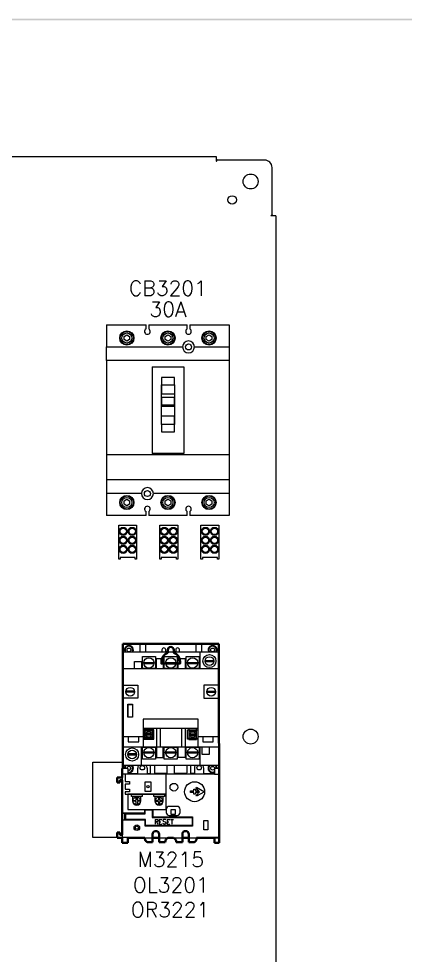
# Model space of a CAD drawing. Header units: inches. Extents: x 0 to 75.3, y 0 to 50.2.
# Drawn here: x 24.69 to 37.66, y 18.76 to 50.19 of the extents above; entities that cross this region are included whole.
import ezdxf
from ezdxf.enums import TextEntityAlignment as Align

# ---------------------------------------------------------------- set-up
doc = ezdxf.new("R2010")
doc.units = ezdxf.units.IN
doc.header["$MEASUREMENT"] = 0
doc.layers.add('CONTINUOUS1', color=7, linetype='Continuous', lineweight=20)
doc.layers.add('CONTINUOUS2', color=254, linetype='Continuous', lineweight=40)
for name, color, linetype in [('PRTG', 130, 'Continuous'), ('PSYMS', 7, 'Continuous'), ('PTAG', 150, 'Continuous')]:
    doc.layers.add(name, color=color, linetype=linetype)
doc.styles.add('ROMANS', font='ROMANS')
doc.styles.get("Standard").update_dxf_attribs({"font": 'romans.shx'})
doc.styles.add('WD', font='romans.shx')

# ---------------------------------------------------------------- blocks, each defined once
blk = doc.blocks.new('S&L Title Block V2')
at = {"color": 2}
blk.add_trace([(0, 22.587), (0.025, 22.562), (33.9, 22.587), (33.875, 22.562)], dxfattribs=at)
for tag, height, p in [('TITLE#1', 0.15, (31.11, 1.739)), ('TITLE#2', 0.1, (31.129, 1.58))]:
    blk.add_attdef(tag, text='', height=height).set_placement(p, align=Align.CENTER)
for tag, p, height in [('DRAWNBY', (28.968, 0.735), 0.1), ('SCALE', (30.644, 0.731), 0.1), ('CHKBY', (28.975, 0.429), 0.1), ('DATE', (30.653, 0.449), 0.1), ('SH#', (32.993, 0.197), 0.125)]:
    blk.add_attdef(tag, p, '', height=height)
blk.add_attdef('JOB#', text='', height=0.125).set_placement((32.83, 0.195), align=Align.RIGHT)
at = {"flags": 9}
blk.add_attdef('WD_TB', (0, 0), '', height=0.1, dxfattribs=at)
blk = doc.blocks.new('HJL36015')
at = {"color": 7, "linetype": 'Continuous'}
for p, q in [((0, 6.4), (1.325, 6.4)), ((0, 6.4), (0, 5.66)), ((0.001, 6.399), (1.325, 6.399)), ((0.001, 6.399), (0.001, 5.66)), ((1.325, 6.264), (1.325, 6.399)), ((1.415, 6.4), (2.705, 6.4)), ((1.415, 6.399), (1.415, 6.264)), ((1.415, 6.399), (2.705, 6.399)), ((2.705, 6.264), (2.705, 6.399)), ((2.795, 6.4), (4.12, 6.4)), ((2.795, 6.399), (2.795, 6.264)), ((2.795, 6.399), (4.119, 6.399)), ((4.119, 6.399), (4.119, 5.66)), ((4.12, 6.4), (4.12, 5.66)), ((0.586, 6.014), (0.68, 6.069)), ((0.586, 5.906), (0.586, 6.014)), ((0.68, 6.069), (0.774, 6.014)), ((0.774, 6.014), (0.774, 5.906)), ((1.966, 6.014), (2.06, 6.069)), ((1.966, 5.906), (1.966, 6.014)), ((2.06, 6.069), (2.154, 6.014)), ((2.154, 6.014), (2.154, 5.906)), ((3.346, 6.014), (3.44, 6.069)), ((3.346, 5.906), (3.346, 6.014)), ((3.44, 6.069), (3.534, 6.014)), ((3.534, 6.014), (3.534, 5.906)), ((0, 5.66), (2.55, 5.66)), ((0, 5.2), (0, 5.66)), ((0.68, 5.851), (0.586, 5.906)), ((0.774, 5.906), (0.68, 5.851)), ((2.06, 5.851), (1.966, 5.906)), ((2.154, 5.906), (2.06, 5.851)), ((2.95, 5.66), (4.12, 5.66)), ((3.44, 5.851), (3.346, 5.906)), ((3.534, 5.906), (3.44, 5.851)), ((4.12, 5.66), (4.12, 5.2)), ((4.12, 5.2), (0, 5.2)), ((0, 5.2), (0, 2.04)), ((4.12, 5.2), (4.12, 2.04)), ((1.53, 4.99), (2.59, 4.99)), ((1.53, 4.99), (1.53, 2.08)), ((2.59, 4.99), (2.59, 2.08)), ((1.845, 4.629), (1.845, 4.393)), ((2.275, 4.629), (1.845, 4.629)), ((2.275, 4.393), (2.275, 4.629)), ((1.845, 4.393), (1.845, 4.071)), ((1.845, 4.393), (2.275, 4.393)), ((1.845, 3.053), (1.845, 4.393)), ((2.275, 4.393), (2.275, 4.071)), ((2.275, 4.393), (2.275, 3.053)), ((2.275, 4.071), (1.845, 4.071)), ((1.845, 3.969), (1.845, 3.72)), ((2.275, 3.969), (1.845, 3.969)), ((2.275, 3.72), (2.275, 3.969)), ((1.845, 3.72), (1.845, 3.659)), ((1.845, 3.72), (2.275, 3.72)), ((2.275, 3.659), (1.845, 3.659)), ((2.275, 3.72), (2.275, 3.659)), ((1.845, 3.053), (1.845, 3.35)), ((1.845, 3.35), (2.275, 3.35)), ((2.275, 3.053), (2.275, 3.35)), ((1.845, 3.053), (1.845, 2.815)), ((2.275, 3.053), (1.845, 3.053)), ((2.275, 2.815), (2.275, 3.053)), ((1.845, 2.815), (2.275, 2.815)), ((0, 2.04), (0, 0)), ((4.12, 2.04), (0, 2.04)), ((0.001, 2.04), (0.001, 1.2)), ((2.59, 2.08), (1.53, 2.08)), ((4.119, 2.04), (4.119, 1.2)), ((4.12, 2.04), (4.12, 0)), ((4.119, 1.2), (0.001, 1.2)), ((0.001, 1.2), (0.001, 0.74)), ((4.119, 1.2), (4.119, 0.74)), ((0.001, 0.74), (0.001, 0.001)), ((1.17, 0.74), (0.001, 0.74)), ((4.119, 0.74), (1.57, 0.74)), ((4.119, 0.74), (4.119, 0.001)), ((0.586, 0.494), (0.68, 0.549)), ((0.586, 0.386), (0.586, 0.494)), ((0.68, 0.331), (0.586, 0.386)), ((0.68, 0.549), (0.774, 0.494)), ((0.774, 0.386), (0.68, 0.331)), ((0.774, 0.494), (0.774, 0.386)), ((1.966, 0.494), (2.06, 0.549)), ((1.966, 0.386), (1.966, 0.494)), ((2.06, 0.331), (1.966, 0.386)), ((2.06, 0.549), (2.154, 0.494)), ((2.154, 0.386), (2.06, 0.331)), ((2.154, 0.494), (2.154, 0.386)), ((3.346, 0.494), (3.44, 0.549)), ((3.346, 0.386), (3.346, 0.494)), ((3.44, 0.331), (3.346, 0.386)), ((3.44, 0.549), (3.534, 0.494)), ((3.534, 0.386), (3.44, 0.331)), ((3.534, 0.494), (3.534, 0.386)), ((1.325, 0), (0, 0)), ((1.325, 0.001), (0.001, 0.001)), ((1.325, 0.001), (1.325, 0.136)), ((1.415, 0.136), (1.415, 0.001)), ((2.705, 0.001), (1.415, 0.001)), ((2.705, 0), (1.415, 0)), ((2.705, 0.001), (2.705, 0.136)), ((2.795, 0.136), (2.795, 0.001)), ((4.119, 0.001), (2.795, 0.001)), ((4.12, 0), (2.795, 0))]:
    blk.add_line(p, q, dxfattribs=at)
for centre, radius in [((0.68, 5.96), 0.24), ((0.68, 5.96), 0.219), ((0.68, 5.96), 0.169), ((2.06, 5.96), 0.24), ((2.06, 5.96), 0.219), ((2.06, 5.96), 0.169), ((3.44, 5.96), 0.24), ((3.44, 5.96), 0.219), ((3.44, 5.96), 0.169), ((2.75, 5.66), 0.1), ((0.68, 0.44), 0.24), ((0.68, 0.44), 0.219), ((1.37, 0.74), 0.1), ((2.06, 0.44), 0.24), ((2.06, 0.44), 0.219), ((3.44, 0.44), 0.24), ((3.44, 0.44), 0.219), ((0.68, 0.44), 0.169), ((2.06, 0.44), 0.169), ((3.44, 0.44), 0.169)]:
    blk.add_circle(centre, radius, dxfattribs=at)
for centre, radius, start, end in [((1.37, 6.18), 0.095, 118.2737, 61.7263), ((2.75, 6.18), 0.095, 118.2737, 61.7263), ((2.75, 5.66), 0.2, 0, 180), ((2.75, 5.66), 0.2, 180, 0), ((1.37, 0.74), 0.2, 0, 180), ((1.37, 0.74), 0.2, 180, 0), ((1.37, 0.22), 0.095, 298.2737, 241.7263), ((2.75, 0.22), 0.095, 298.2737, 241.7263)]:
    blk.add_arc(centre, radius, start, end, dxfattribs=at)
blk = doc.blocks.new('PDC3HD2')
at = {"layer": 'CONTINUOUS1'}
for p, q in [((0, 1.135), (0.601, 1.135)), ((0, 0), (0, 1.135)), ((0.601, 1.135), (0.6, 0)), ((1.38, 1.135), (1.981, 1.135)), ((1.38, 0), (1.38, 1.135)), ((1.981, 1.135), (1.98, 0)), ((2.76, 1.135), (3.361, 1.135)), ((2.76, 0), (2.76, 1.135)), ((3.361, 1.135), (3.36, 0)), ((0.047, 0), (0, 0)), ((0.553, 0.06), (0.047, 0.06)), ((0.047, 0.06), (0.047, 0)), ((0.553, 0), (0.553, 0.06)), ((0.6, 0), (0.553, 0)), ((1.427, 0), (1.38, 0)), ((1.933, 0.06), (1.427, 0.06)), ((1.427, 0.06), (1.427, 0)), ((1.933, 0), (1.933, 0.06)), ((1.98, 0), (1.933, 0)), ((2.807, 0), (2.76, 0)), ((3.313, 0.06), (2.807, 0.06)), ((2.807, 0.06), (2.807, 0)), ((3.313, 0), (3.313, 0.06)), ((3.36, 0), (3.313, 0))]:
    blk.add_line(p, q, dxfattribs=at)
for centre, radius in [((0.15, 0.931), 0.136), ((0.15, 0.931), 0.106), ((0.451, 0.931), 0.136), ((0.451, 0.93), 0.106), ((1.53, 0.931), 0.136), ((1.53, 0.931), 0.106), ((1.831, 0.931), 0.136), ((1.831, 0.93), 0.106), ((2.91, 0.931), 0.136), ((2.91, 0.931), 0.106), ((3.211, 0.931), 0.136), ((3.211, 0.93), 0.106), ((0.15, 0.631), 0.136), ((0.15, 0.631), 0.106), ((0.451, 0.631), 0.136), ((0.451, 0.63), 0.106), ((1.53, 0.631), 0.136), ((1.53, 0.631), 0.106), ((1.831, 0.631), 0.136), ((1.831, 0.63), 0.106), ((2.91, 0.631), 0.136), ((2.91, 0.631), 0.106), ((3.211, 0.631), 0.136), ((3.211, 0.63), 0.106), ((0.15, 0.33), 0.136), ((0.15, 0.33), 0.106), ((0.451, 0.331), 0.136), ((0.451, 0.33), 0.106), ((1.53, 0.33), 0.136), ((1.53, 0.33), 0.106), ((1.831, 0.331), 0.136), ((1.831, 0.33), 0.106), ((2.91, 0.33), 0.136), ((2.91, 0.33), 0.106), ((3.211, 0.331), 0.136), ((3.211, 0.33), 0.106)]:
    blk.add_circle(centre, radius, dxfattribs=at)
blk = doc.blocks.new('SCE-42P30')
for p, q in [((5.592, 40.873), (28.53, 40.873)), ((28.53, 40.873), (28.53, 40.787)), ((28.53, 40.787), (28.53, 40.708)), ((30.155, 40.748), (28.565, 40.748)), ((30.405, 38.909), (30.405, 40.498)), ((30.443, 38.873), (30.364, 38.873)), ((30.385, 38.896), (30.391, 38.899)), ((30.419, 38.895), (30.416, 38.898)), ((30.423, 38.89), (30.419, 38.895)), ((30.53, 38.873), (30.443, 38.873)), ((30.53, 38.873), (30.53, 3.936))]:
    blk.add_line(p, q)
for points in [[(28.53, 40.787), (28.531, 40.785), (28.533, 40.783), (28.534, 40.781), (28.535, 40.779), (28.537, 40.778), (28.538, 40.776), (28.54, 40.774), (28.541, 40.773), (28.543, 40.771), (28.544, 40.77), (28.545, 40.769), (28.547, 40.767)], [(28.53, 40.708), (28.531, 40.708), (28.533, 40.709), (28.534, 40.71), (28.536, 40.71), (28.537, 40.711), (28.539, 40.712), (28.54, 40.713), (28.542, 40.715), (28.543, 40.716), (28.544, 40.718), (28.546, 40.719), (28.547, 40.721), (28.548, 40.723), (28.549, 40.725), (28.551, 40.727), (28.552, 40.729), (28.556, 40.735)], [(28.547, 40.767), (28.553, 40.761), (28.554, 40.759), (28.556, 40.758), (28.558, 40.756), (28.56, 40.754), (28.561, 40.753), (28.563, 40.751), (28.564, 40.75), (28.565, 40.748)], [(28.556, 40.735), (28.557, 40.737), (28.558, 40.739), (28.56, 40.742), (28.561, 40.743), (28.563, 40.745), (28.564, 40.747), (28.565, 40.748)], [(30.364, 38.873), (30.364, 38.875), (30.365, 38.877), (30.366, 38.878), (30.367, 38.88), (30.368, 38.881), (30.369, 38.882), (30.37, 38.884), (30.371, 38.885), (30.373, 38.887), (30.374, 38.888), (30.376, 38.889), (30.377, 38.891), (30.379, 38.892), (30.381, 38.893), (30.383, 38.894), (30.385, 38.896)], [(30.391, 38.899), (30.394, 38.901), (30.396, 38.902), (30.398, 38.904), (30.4, 38.905), (30.402, 38.906), (30.403, 38.908), (30.405, 38.909)], [(30.416, 38.898), (30.414, 38.9), (30.412, 38.902), (30.411, 38.903), (30.409, 38.905), (30.407, 38.906), (30.406, 38.908), (30.405, 38.909)], [(30.443, 38.873), (30.441, 38.875), (30.439, 38.876), (30.438, 38.878), (30.436, 38.879), (30.434, 38.881), (30.432, 38.882), (30.431, 38.883), (30.429, 38.885), (30.428, 38.886), (30.426, 38.888), (30.425, 38.889), (30.423, 38.89)]]:
    blk.add_lwpolyline(points)
for centre, radius in [((29.686, 40.03), 0.25), ((29.067, 39.411), 0.141), ((29.686, 21.405), 0.25)]:
    blk.add_circle(centre, radius)
blk.add_arc((30.155, 40.498), 0.25, 0, 90)
blk = doc.blocks.new('9999RR04')
blk.add_lwpolyline([(0, 0), (0, 2.53), (0.98, 2.53), (0.98, 0)], close=True)
blk = doc.blocks.new('8536SCO3V02H30S')
at = {"layer": 'CONTINUOUS1'}
for points in [[(1.413, 8.12, 1.584443), (1.138, 8.12)], [(1.386, 8.12, 1.761424), (1.166, 8.12)], [(2.974, 8.12), (2.974, 8.19, 1), (2.848, 8.19), (2.848, 8.12), (2.781, 8.12), (2.781, 8.19, 1), (2.581, 8.19), (2.581, 8.12), (2.514, 8.12), (2.514, 8.19, 1), (2.387, 8.19), (2.387, 8.12)], [(4.223, 8.12, 1.584443), (3.948, 8.12)], [(4.196, 8.12, 1.761424), (3.976, 8.12)], [(1.156, 4.311, 0.188711), (1.123, 4.205)], [(1.19, 4.311, 0.235082), (1.148, 4.205)], [(1.242, 4.163, 4.839834), (1.214, 4.205)], [(1.242, 4.067, 0.708862), (1.395, 4.311)], [(1.242, 4.092, 0.789665), (1.362, 4.311)], [(1.599, 4.311, 0.153497), (1.571, 4.221)], [(1.885, 4.216, 0.161626), (1.857, 4.311)], [(1.885, 4.036), (1.973, 4.036, 0.414214), (2.003, 4.066), (2.003, 4.311)], [(2.573, 4.311, 0.318075), (2.553, 4.283), (2.553, 4.066, -0.414214), (2.523, 4.036), (2.176, 4.036, -0.414214), (2.146, 4.066), (2.146, 4.311)], [(3.216, 4.311), (3.216, 4.066, -0.414214), (3.186, 4.036), (2.838, 4.036, -0.414214), (2.808, 4.066), (2.808, 4.283, 0.318075), (2.788, 4.311)], [(3.477, 4.036), (3.388, 4.036, -0.414214), (3.358, 4.066), (3.358, 4.311)], [(3.505, 4.311, 0.161626), (3.477, 4.216)], [(3.791, 4.221, 0.153497), (3.763, 4.311)], [(3.966, 4.311, 0.792911), (4.15, 4.078)], [(4, 4.311, 0.902479), (4.15, 4.105)], [(4.213, 4.205, 0.235082), (4.172, 4.311)], [(4.207, 4.205, 0.271559), (4.177, 4.311)], [(4.238, 4.205, 0.188583), (4.205, 4.311)], [(1.409, 3.135), (1.489, 3.135, 0.414214), (1.517, 3.163), (1.517, 3.25)], [(1.668, 3.135), (1.588, 3.135, -0.414214), (1.56, 3.163), (1.56, 3.25)], [(2.267, 3.251), (2.267, 3.163, -0.414214), (2.239, 3.135), (2.159, 3.135)], [(2.418, 3.135), (2.339, 3.135, -0.414214), (2.31, 3.163), (2.31, 3.251)], [(1.398, 3.122, 1), (1.679, 3.122)], [(1.517, 2.994), (1.517, 3.079, 0.414214), (1.489, 3.107), (1.409, 3.107)], [(1.668, 3.107), (1.588, 3.107, 0.414214), (1.56, 3.079), (1.56, 2.994)], [(2.149, 3.122, 1), (2.429, 3.122)], [(2.16, 3.107), (2.239, 3.107, -0.414214), (2.267, 3.079), (2.267, 2.994)], [(2.31, 2.994), (2.31, 3.079, -0.414214), (2.339, 3.107), (2.418, 3.107)]]:
    blk.add_lwpolyline(points, format="xyb", dxfattribs=at)
for points in [[(1.648, 8.389), (1.648, 8.12)], [(1.834, 8.389), (1.834, 8.12)], [(3.528, 8.389), (3.528, 8.12)], [(3.714, 8.389), (3.714, 8.12)], [(1.072, 8.12), (4.29, 8.12)], [(1.462, 7.563), (1.462, 7.796), (1.697, 7.796), (1.697, 7.563), (1.728, 7.563), (1.728, 7.969), (2.165, 7.969), (2.165, 7.563), (2.197, 7.563), (2.197, 7.901), (2.431, 7.901), (2.431, 7.563), (2.462, 7.563), (2.462, 7.969), (2.9, 7.969), (2.9, 7.563), (2.931, 7.563), (2.931, 7.901), (3.165, 7.901), (3.165, 7.563), (3.197, 7.563), (3.197, 7.969), (3.634, 7.969), (3.634, 7.563), (3.665, 7.563), (3.665, 8.12)], [(1.072, 7.563), (4.29, 7.563)], [(2.181, 7.563), (1.712, 7.563)], [(1.776, 7.77), (2.117, 7.77)], [(1.776, 7.73), (2.117, 7.73)], [(2.915, 7.563), (2.447, 7.563)], [(2.51, 7.77), (2.852, 7.77)], [(2.51, 7.73), (2.852, 7.73)], [(3.65, 7.563), (3.181, 7.563)], [(3.245, 7.77), (3.586, 7.77)], [(3.245, 7.73), (3.586, 7.73)], [(3.833, 7.83), (4.123, 7.83)], [(3.833, 7.796), (4.123, 7.796)], [(1.072, 7.003), (1.572, 7.003), (1.572, 6.566), (1.072, 6.566)], [(4.29, 7.003), (3.79, 7.003), (3.79, 6.566), (4.29, 6.566)], [(1.467, 6.802), (1.176, 6.802)], [(1.467, 6.768), (1.176, 6.768)], [(3.895, 6.802), (4.185, 6.802)], [(3.895, 6.768), (4.185, 6.768)], [(3.603, 4.928), (3.603, 5.865), (1.759, 5.865), (1.759, 4.928)], [(3.603, 5.553), (1.759, 5.553)], [(2.072, 5.553), (2.072, 5.178), (1.822, 5.178), (1.822, 5.553)], [(2.038, 5.369), (1.855, 5.369)], [(2.197, 5.553), (2.197, 4.928), (2.197, 4.573), (2.431, 4.573), (2.431, 4.928)], [(2.322, 5.553), (2.322, 4.928)], [(3.165, 5.553), (3.165, 4.928), (3.165, 4.573), (2.931, 4.573), (2.931, 4.928)], [(3.04, 5.553), (3.04, 4.928)], [(3.29, 5.553), (3.29, 5.178), (3.54, 5.178), (3.54, 5.553)], [(3.324, 5.369), (3.507, 5.369)], [(1.759, 5.269), (1.072, 5.269)], [(1.257, 5.269), (1.257, 5.102), (1.606, 5.102), (1.606, 5.269)], [(2.038, 5.329), (1.855, 5.329)], [(3.324, 5.329), (3.507, 5.329)], [(4.29, 5.269), (3.603, 5.269)], [(3.756, 5.269), (3.756, 5.102), (4.105, 5.102), (4.105, 5.269)], [(4.29, 4.928), (1.072, 4.928)], [(1.697, 4.311), (1.697, 4.928)], [(1.712, 4.928), (2.181, 4.928)], [(2.165, 4.928), (2.165, 4.519), (1.728, 4.519), (1.728, 4.928)], [(2.117, 4.76), (1.776, 4.76)], [(2.117, 4.72), (1.776, 4.72)], [(2.447, 4.928), (2.915, 4.928)], [(2.9, 4.928), (2.9, 4.519), (2.462, 4.519), (2.462, 4.928)], [(2.852, 4.76), (2.51, 4.76)], [(2.852, 4.72), (2.51, 4.72)], [(3.181, 4.928), (3.65, 4.928)], [(3.634, 4.928), (3.634, 4.519), (3.197, 4.519), (3.197, 4.928)], [(3.586, 4.76), (3.245, 4.76)], [(3.586, 4.72), (3.245, 4.72)], [(3.665, 4.311), (3.665, 4.928)], [(3.967, 4.928), (3.967, 4.678), (3.733, 4.678), (3.733, 4.928)], [(1.529, 4.695), (1.239, 4.695)], [(1.529, 4.661), (1.239, 4.661)], [(1.242, 4.204), (1.242, 4.022), (1.051, 4.022)], [(4.29, 4.311), (1.072, 4.311)], [(1.242, 4.205), (1.104, 4.205), (1.072, 4.205)], [(1.571, 4.025), (1.571, 4.222)], [(1.885, 4.222), (1.885, 4.025)], [(2.431, 4.311), (2.179, 4.311)], [(3.165, 4.311), (2.931, 4.311)], [(3.477, 4.222), (3.477, 4.025)], [(3.791, 4.025), (3.791, 4.222)], [(4.288, 4.205), (4.15, 4.205), (4.15, 4.022), (4.311, 4.022)], [(1.05, 3.909), (1.05, 3.814)], [(1.151, 4.018), (1.151, 3.772), (1.301, 3.772), (1.301, 3.682), (1.151, 3.682), (1.151, 3.515), (1.301, 3.515), (1.301, 3.425), (1.151, 3.425), (1.151, 3.346), (2.527, 3.346)], [(1.24, 3.347), (1.24, 2.836), (2.527, 2.836), (2.527, 4.024)], [(1.242, 4.036), (1.571, 4.036)], [(1.242, 4.025), (1.477, 4.025), (1.571, 4.025), (1.885, 4.025), (3.477, 4.025), (3.791, 4.025), (3.915, 4.025), (4.15, 4.025)], [(3.791, 4.036), (4.15, 4.036)], [(4.15, 4.022), (4.311, 4.022)], [(1.718, 3.346), (1.717, 3.273), (1.362, 3.273), (1.36, 3.346)], [(1.398, 3.273), (1.398, 3.122)], [(1.679, 3.122), (1.679, 3.273)], [(2.468, 3.346), (2.467, 3.273), (2.112, 3.273), (2.111, 3.346)], [(2.149, 3.273), (2.149, 3.122)], [(2.429, 3.122), (2.429, 3.273)], [(3.435, 3.455), (3.435, 3.405)], [(3.53, 3.455), (3.53, 3.405)], [(1.799, 2.836), (1.799, 2.705), (1.071, 2.705), (1.062, 2.696), (1.062, 2.484), (1.071, 2.476)], [(2.074, 2.836), (2.074, 2.584), (3.411, 2.584), (3.411, 2.272), (1.819, 2.272), (1.819, 2.476), (1.071, 2.476)], [(1.062, 2.484), (1.142, 2.482), (1.142, 2.699), (1.062, 2.696)], [(1.142, 2.699), (1.146, 2.705)], [(1.172, 2.685), (1.819, 2.685), (1.819, 2.823), (2.055, 2.823), (2.055, 2.565), (3.394, 2.565), (3.394, 2.293), (1.839, 2.293), (1.839, 2.497), (1.172, 2.497), (1.172, 2.685)], [(1.142, 2.482), (1.146, 2.476)], [(1.05, 1.98), (1.05, 1.886)], [(1.241, 1.886), (1.241, 1.889), (1.05, 1.889)], [(1.814, 1.886), (2.07, 1.886)], [(2.291, 1.886), (2.589, 1.886)], [(2.772, 1.886), (3.07, 1.886)], [(3.29, 1.886), (3.547, 1.886)], [(4.311, 1.889), (4.151, 1.889), (4.151, 1.886)], [(4.151, 1.886), (4.311, 1.886)]]:
    blk.add_lwpolyline(points, dxfattribs=at)
for points in [[(1.243, 6.363), (1.4, 6.363), (1.4, 5.925), (1.243, 5.925)], [(1.251, 6.355), (1.392, 6.355), (1.392, 5.933), (1.251, 5.933)], [(2.118, 5.506), (1.775, 5.506), (1.775, 5.193), (2.118, 5.193)], [(2.072, 5.459), (1.822, 5.459), (1.822, 5.49), (2.072, 5.49)], [(3.243, 5.506), (3.587, 5.506), (3.587, 5.193), (3.243, 5.193)], [(3.29, 5.459), (3.54, 5.459), (3.54, 5.49), (3.29, 5.49)], [(2.072, 5.24), (1.822, 5.24), (1.822, 5.209), (2.072, 5.209)], [(3.29, 5.24), (3.54, 5.24), (3.54, 5.209), (3.29, 5.209)], [(1.819, 3.759), (2.008, 3.759), (2.008, 3.439), (1.819, 3.439)], [(3.345, 3.405), (3.345, 3.455), (3.458, 3.455), (3.458, 3.517), (3.508, 3.517), (3.508, 3.455), (3.62, 3.455), (3.62, 3.405), (3.508, 3.405), (3.508, 3.342), (3.458, 3.342), (3.458, 3.405)], [(3.543, 3.28), (3.538, 3.299), (3.642, 3.43), (3.538, 3.561), (3.543, 3.58), (3.808, 3.43)], [(2.836, 2.672), (2.836, 2.824), (2.685, 2.824), (2.685, 2.672)], [(3.921, 2.15), (3.786, 2.15), (3.786, 2.46), (3.921, 2.46)]]:
    blk.add_lwpolyline(points, close=True, dxfattribs=at)
blk.add_lwpolyline([(2.628, 2.635), (2.893, 2.635, 0.414214), (2.993, 2.735), (2.993, 2.836, 0.414214), (2.893, 2.936), (2.628, 2.936, 0.414214), (2.528, 2.836), (2.528, 2.735, 0.414214)], format="xyb", close=True, dxfattribs=at)
for centre, radius in [((1.276, 8.186), 0.0625), ((4.086, 8.186), 0.0625), ((1.947, 7.75), 0.172), ((2.681, 7.75), 0.172), ((3.415, 7.75), 0.172), ((3.978, 7.813), 0.219), ((3.978, 7.813), 0.146), ((1.322, 6.785), 0.146), ((4.04, 6.785), 0.146), ((1.947, 5.349), 0.0938), ((3.415, 5.349), 0.0938), ((1.384, 4.678), 0.219), ((1.384, 4.678), 0.146), ((1.947, 4.74), 0.172), ((2.681, 4.74), 0.172), ((3.415, 4.74), 0.172), ((1.728, 4.232), 0.0739), ((3.634, 4.232), 0.0739), ((4.086, 4.216), 0.0625), ((1.914, 3.599), 0.0393), ((2.786, 3.58), 0.13), ((3.482, 3.43), 0.336), ((1.539, 3.122), 0.13), ((2.289, 3.122), 0.13), ((1.542, 2.22), 0.0933), ((1.542, 2.22), 0.0527)]:
    blk.add_circle(centre, radius, dxfattribs=at)
at = {"layer": 'CONTINUOUS2'}
for p, q in [((4.29, 8.389), (1.072, 8.389)), ((1.072, 8.389), (1.072, 4.205)), ((4.311, 1.716), (4.29, 8.389)), ((1.072, 4.205), (1.05, 4.205)), ((1.05, 4.205), (1.05, 3.909)), ((1.05, 3.909), (0.88, 3.909)), ((0.88, 3.909), (0.88, 3.734)), ((0.976, 3.734), (0.976, 3.814)), ((0.976, 3.814), (1.05, 3.814)), ((1.05, 3.814), (1.05, 1.98)), ((0.88, 3.734), (0.976, 3.734)), ((0.976, 2.06), (0.881, 2.06)), ((0.881, 2.06), (0.881, 1.886)), ((0.976, 1.98), (0.976, 2.06)), ((1.05, 1.98), (0.976, 1.98)), ((1.241, 1.716), (1.241, 1.886)), ((1.241, 1.886), (1.814, 1.886)), ((1.814, 1.886), (1.814, 1.854)), ((2.07, 1.732), (2.07, 2)), ((2.291, 2), (2.291, 1.732)), ((2.589, 1.886), (2.772, 1.886)), ((3.07, 1.732), (3.07, 2)), ((3.29, 2), (3.29, 1.732)), ((3.547, 1.854), (3.547, 1.886)), ((3.547, 1.886), (4.151, 1.886)), ((4.151, 1.886), (4.151, 1.716)), ((0.881, 1.886), (1.05, 1.886)), ((1.05, 1.886), (1.05, 1.716)), ((1.05, 1.716), (1.241, 1.716)), ((1.945, 1.732), (2.07, 1.732)), ((2.291, 1.732), (2.493, 1.732)), ((2.868, 1.732), (3.07, 1.732)), ((3.29, 1.732), (3.416, 1.732)), ((4.151, 1.716), (4.311, 1.716))]:
    blk.add_line(p, q, dxfattribs=at)
blk.add_lwpolyline([(2.581, 8.09, 0.322478), (2.367, 7.793), (2.367, 7.73), (2.995, 7.73), (2.995, 7.793, 0.322478), (2.781, 8.09), (2.781, 8.19, 1), (2.581, 8.19)], format="xyb", close=True, dxfattribs=at)
for points in [[(2.07, 1.886), (2.291, 1.886)], [(3.29, 1.886), (3.07, 1.886)]]:
    blk.add_lwpolyline(points, dxfattribs=at)
for centre, radius, start, end in [((2.181, 2), 0.11, 0, 180), ((2.665, 1.732), 0.172, 116.2972, 179.7643), ((2.696, 1.732), 0.172, 0.2357, 63.7028), ((3.18, 2), 0.11, 0, 180), ((1.937, 1.855), 0.123, 180.7049, 273.8281), ((3.424, 1.855), 0.123, 266.1719, 359.2951)]:
    blk.add_arc(centre, radius, start, end, dxfattribs=at)
at = {"layer": 'CONTINUOUS1', "style": 'ROMANS'}
blk.add_text('RESET', height=0.16, dxfattribs=at).set_placement((2.451, 2.419), align=Align.MIDDLE)
blk = doc.blocks.new('9999AC04')
blk.add_lwpolyline([(0, 0.5097), (0, 0), (1.288, 0), (1.288, 0.5097)], close=True)

msp = doc.modelspace()

# ---------------------------------------------------------------- block references
at = {"xscale": 2.222053989974563, "yscale": 2.222053989974563, "zscale": 2.222053989974563}
msp.add_blockref('S&L Title Block V2', (0, 0), dxfattribs=at)
at = {"layer": 'PSYMS'}
for name, p in [('SCE-42P30', (2.78793, 4.69888)), ('PDC3HD2', (28.04862, 32.05693))]:
    msp.add_blockref(name, p, dxfattribs=at)
ref = msp.add_blockref('HJL36015', (27.63938, 33.51747), dxfattribs=at)
ref.add_attrib('P_TAG1', 'CB3201', dxfattribs={"layer": 'PTAG', "height": 0.5, "style": 'WD', "flags": 8}).set_placement((29.69938, 41.14752), align=Align.MIDDLE_CENTER)
ref.add_attrib('RATING1', '30A', dxfattribs={"layer": 'PRTG', "height": 0.5, "style": 'WD', "flags": 8}).set_placement((29.69938, 40.19216), align=Align.CENTER)
ref = msp.add_blockref('8536SCO3V02H30S', (27.11268, 20.82391), dxfattribs=at)
ref.add_attrib('P_TAG1', 'M3215', dxfattribs={"layer": 'PTAG', "height": 0.5, "style": 'WD', "flags": 8}).set_placement((29.79359, 21.98138), align=Align.MIDDLE_CENTER)
ref = msp.add_blockref('9999RR04', (27.1831, 22.71279), dxfattribs=at)
ref.add_attrib('P_TAG1', 'OR3221', dxfattribs={"layer": 'PTAG', "height": 0.5, "style": 'WD', "flags": 8}).set_placement((29.76963, 20.29207), align=Align.MIDDLE_CENTER)
ref = msp.add_blockref('9999AC04', (28.35258, 23.66019), dxfattribs=at)
ref.add_attrib('P_TAG1', 'OL3201', dxfattribs={"layer": 'PTAG', "height": 0.5, "style": 'WD', "flags": 8}).set_placement((29.79445, 21.12521), align=Align.MIDDLE_CENTER)

doc.saveas('drawing.dxf')
